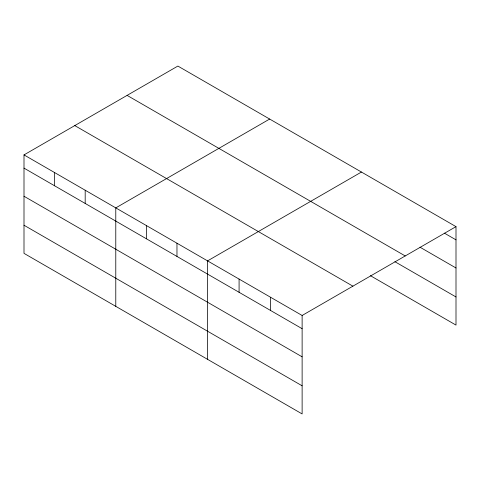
<?xml version="1.0" encoding="UTF-8"?>
<svg xmlns="http://www.w3.org/2000/svg" width="480" height="480" viewBox="0 0 480 480"><rect width="100%" height="100%" fill="white"/><g stroke="black" fill="none" stroke-linecap="round" stroke-linejoin="round"><path stroke-width="0.72" d="M24 154.902L302.124 315.474L302.124 413.934L24 253.362L24 154.902L177.876 66.066L456 226.638L456 325.098L370.446 275.7M269.658 119.052L115.782 207.894L115.782 306.354M361.44 172.044L207.564 260.88L207.564 359.34M302.124 315.474L456 226.638M444.42 233.166L456 239.85M419.976 247.188L456 267.984M127.098 95.382L405.222 255.954M394.89 261.684L456 296.964M74.778 125.586L352.902 286.158M24 168.12L302.124 328.692M24 196.248L302.124 356.826M24 225.234L302.124 385.806M270.6 297.276L270.6 310.494M239.082 279.078L239.082 292.296M176.97 243.216L176.97 256.434M146.376 225.558L146.376 238.77M85.188 190.23L85.188 203.448M54.594 172.566L54.594 185.784"/></g></svg>
